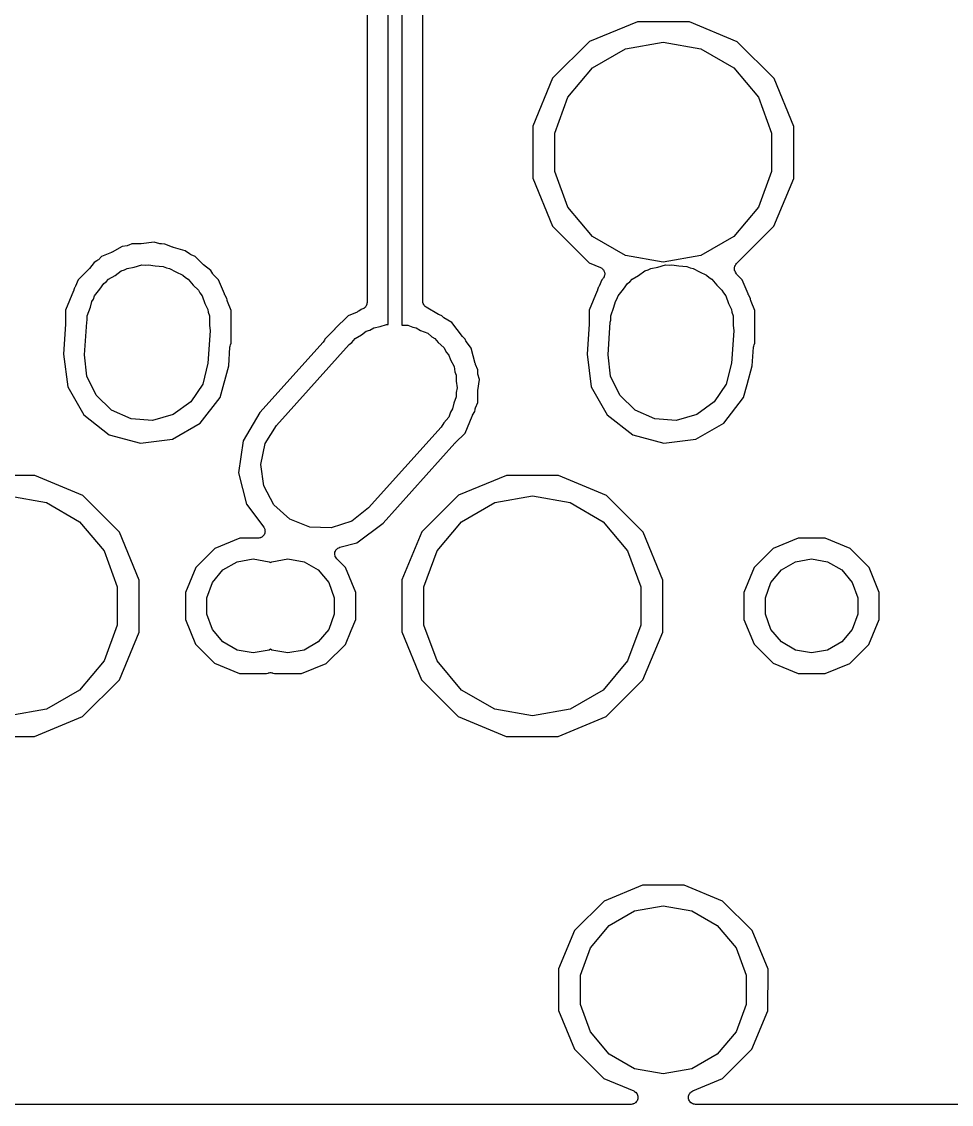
# Model space of a CAD drawing. Extents: x 29 to 257, y -104 to -29.
# Drawn here: x 143.11 to 160.02, y -104.32 to -84.62 of the extents above; entities that cross this region are included whole.
import ezdxf

# ---------------------------------------------------------------- set-up
doc = ezdxf.new("R2010")
doc.units = 0
doc.header["$MEASUREMENT"] = 0
doc.layers.add('BLACK', color=7, linetype='CONTINUOUS')

msp = doc.modelspace()

# ---------------------------------------------------------------- linework, layer by layer
at = {"layer": 'Black'}
for p, q in [((150.025, -73.7452), (150.025, -90.1395)), ((149.775, -90.1312), (149.775, -74.0239)), ((149.394, -75.1666), (149.394, -89.7294)), ((150.406, -87.4905), (150.406, -79.0512)), ((154.311, -84.6197), (153.438, -84.9805)), ((155.256, -84.6205), (154.311, -84.6197)), ((156.128, -84.9828), (155.256, -84.6205)), ((153.438, -84.9805), (152.769, -85.648)), ((154.097, -85.1142), (154.781, -84.9935)), ((154.781, -84.9935), (155.466, -85.1142)), ((156.796, -85.6515), (156.128, -84.9828)), ((153.495, -85.4617), (154.097, -85.1142)), ((155.466, -85.1142), (156.068, -85.4617)), ((153.048, -85.9942), (153.495, -85.4617)), ((156.068, -85.4617), (156.515, -85.9942)), ((152.769, -85.648), (152.407, -86.5205)), ((157.157, -86.5247), (156.796, -85.6515)), ((152.81, -86.6474), (153.048, -85.9942)), ((156.515, -85.9942), (156.752, -86.6474)), ((152.407, -86.5205), (152.406, -87.4653)), ((152.81, -87.3426), (152.81, -86.6474)), ((156.752, -86.6474), (156.752, -87.3426)), ((157.156, -87.4695), (157.157, -86.5247)), ((152.406, -87.4653), (152.767, -88.3385)), ((153.048, -87.9958), (152.81, -87.3426)), ((156.752, -87.3426), (156.515, -87.9958)), ((156.793, -88.342), (157.156, -87.4695)), ((150.406, -89.705), (150.406, -87.4905)), ((153.495, -88.5282), (153.048, -87.9958)), ((156.515, -87.9958), (156.068, -88.5282)), ((152.767, -88.3385), (153.434, -89.0072)), ((156.113, -89.0208), (156.793, -88.342)), ((145.521, -88.6325), (145.284, -88.6628)), ((145.622, -88.6598), (145.521, -88.6325)), ((154.097, -88.8758), (153.495, -88.5282)), ((156.068, -88.5282), (155.466, -88.8758)), ((144.743, -88.8181), (144.563, -88.8925)), ((144.75, -88.8137), (144.743, -88.8181)), ((144.758, -88.8109), (144.75, -88.8137)), ((144.939, -88.707), (144.758, -88.8109)), ((145.028, -88.6957), (144.939, -88.707)), ((145.044, -88.6907), (145.028, -88.6957)), ((145.06, -88.6871), (145.044, -88.6907)), ((145.117, -88.6637), (145.06, -88.6871)), ((145.268, -88.6639), (145.117, -88.6637)), ((145.276, -88.6625), (145.268, -88.6639)), ((145.284, -88.6628), (145.276, -88.6625)), ((145.638, -88.6613), (145.622, -88.6598)), ((145.655, -88.6642), (145.638, -88.6613)), ((145.716, -88.6643), (145.655, -88.6642)), ((145.855, -88.7222), (145.716, -88.6643)), ((145.863, -88.7239), (145.855, -88.7222)), ((145.871, -88.7274), (145.863, -88.7239)), ((146.087, -88.7862), (145.871, -88.7274)), ((146.164, -88.8455), (146.087, -88.7862)), ((146.179, -88.8533), (146.164, -88.8455)), ((144.43, -88.9986), (144.345, -89.1085)), ((144.478, -88.9712), (144.43, -88.9986)), ((144.491, -88.9605), (144.478, -88.9712)), ((144.505, -88.9509), (144.491, -88.9605)), ((144.563, -88.8925), (144.505, -88.9509)), ((145.156, -89.0864), (145.297, -89.0459)), ((145.297, -89.0459), (145.361, -89.0503)), ((145.361, -89.0503), (145.415, -89.0407)), ((145.415, -89.0407), (145.539, -89.0626)), ((146.193, -88.8623), (146.179, -88.8533)), ((146.269, -88.894), (146.193, -88.8623)), ((146.407, -89.032), (146.269, -88.894)), ((146.414, -89.0367), (146.407, -89.032)), ((146.419, -89.0427), (146.414, -89.0367)), ((146.551, -89.1449), (146.419, -89.0427)), ((153.434, -89.0072), (153.639, -89.0923)), ((154.781, -88.9965), (154.097, -88.8758)), ((154.681, -89.0864), (154.822, -89.0459)), ((155.466, -88.8758), (154.781, -88.9965)), ((154.822, -89.0459), (154.886, -89.0503)), ((154.886, -89.0503), (154.94, -89.0407)), ((154.94, -89.0407), (155.064, -89.0626)), ((156.093, -89.0469), (156.104, -89.0343)), ((156.104, -89.0343), (156.113, -89.0208)), ((144.334, -89.1207), (144.139, -89.3158)), ((144.339, -89.114), (144.334, -89.1207)), ((144.345, -89.1085), (144.339, -89.114)), ((144.689, -89.3049), (144.809, -89.2358)), ((144.809, -89.2358), (144.921, -89.1539)), ((144.921, -89.1539), (144.98, -89.1371)), ((144.98, -89.1371), (145.029, -89.1088)), ((145.029, -89.1088), (145.156, -89.0864)), ((145.539, -89.0626), (145.686, -89.0728)), ((145.686, -89.0728), (145.746, -89.099)), ((145.746, -89.099), (145.801, -89.1088)), ((145.801, -89.1088), (145.913, -89.1734)), ((145.913, -89.1734), (146.044, -89.2313)), ((146.044, -89.2313), (146.089, -89.2747)), ((146.586, -89.2048), (146.551, -89.1449)), ((146.596, -89.2177), (146.586, -89.2048)), ((146.606, -89.2314), (146.596, -89.2177)), ((146.692, -89.318), (146.606, -89.2314)), ((153.639, -89.0923), (153.651, -89.0998)), ((153.651, -89.0998), (153.664, -89.1057)), ((153.664, -89.1057), (153.669, -89.1116)), ((153.669, -89.1116), (153.677, -89.1161)), ((153.677, -89.1161), (153.685, -89.1271)), ((153.685, -89.1271), (153.695, -89.1369)), ((153.695, -89.1369), (153.698, -89.1444)), ((153.698, -89.1444), (153.703, -89.1511)), ((153.703, -89.1511), (153.707, -89.1643)), ((153.707, -89.1643), (153.713, -89.1769)), ((153.715, -89.2372), (153.709, -89.25)), ((153.713, -89.1769), (153.714, -89.1852)), ((153.714, -89.1852), (153.717, -89.1932)), ((153.717, -89.2208), (153.715, -89.2289)), ((153.715, -89.2289), (153.715, -89.2372)), ((153.717, -89.1932), (153.716, -89.207)), ((153.716, -89.207), (153.717, -89.2208)), ((154.214, -89.3049), (154.334, -89.2358)), ((154.334, -89.2358), (154.446, -89.1539)), ((154.446, -89.1539), (154.505, -89.1371)), ((154.505, -89.1371), (154.554, -89.1088)), ((154.554, -89.1088), (154.681, -89.0864)), ((155.064, -89.0626), (155.211, -89.0728)), ((155.211, -89.0728), (155.271, -89.099)), ((155.271, -89.099), (155.326, -89.1088)), ((155.326, -89.1088), (155.438, -89.1734)), ((155.438, -89.1734), (155.569, -89.2313)), ((155.569, -89.2313), (155.614, -89.2747)), ((156.077, -89.0995), (156.078, -89.094)), ((156.078, -89.1159), (156.077, -89.0995)), ((156.078, -89.0883), (156.084, -89.0728)), ((156.078, -89.094), (156.078, -89.0883)), ((156.078, -89.1324), (156.078, -89.1159)), ((156.08, -89.1378), (156.078, -89.1324)), ((156.08, -89.1435), (156.08, -89.1378)), ((156.087, -89.1584), (156.08, -89.1435)), ((156.084, -89.0728), (156.088, -89.057)), ((156.093, -89.1739), (156.087, -89.1584)), ((156.088, -89.057), (156.091, -89.0522)), ((156.091, -89.0522), (156.093, -89.0469)), ((156.111, -89.2048), (156.093, -89.1739)), ((156.121, -89.2177), (156.111, -89.2048)), ((156.131, -89.2314), (156.121, -89.2177)), ((156.217, -89.318), (156.131, -89.2314)), ((144.092, -89.4289), (144.083, -89.443)), ((144.139, -89.3158), (144.092, -89.4289)), ((144.535, -89.4891), (144.605, -89.3839)), ((144.605, -89.3839), (144.65, -89.3512)), ((144.65, -89.3512), (144.689, -89.3049)), ((146.089, -89.2747), (146.141, -89.3049)), ((146.141, -89.3049), (146.23, -89.4107)), ((146.23, -89.4107), (146.325, -89.5025)), ((146.798, -89.5733), (146.692, -89.318)), ((153.617, -89.4289), (153.608, -89.443)), ((153.664, -89.3158), (153.617, -89.4289)), ((153.68, -89.2995), (153.664, -89.3158)), ((153.688, -89.2882), (153.68, -89.2995)), ((153.698, -89.278), (153.688, -89.2882)), ((153.701, -89.2702), (153.698, -89.278)), ((153.706, -89.2634), (153.701, -89.2702)), ((153.709, -89.25), (153.706, -89.2634)), ((154.06, -89.4891), (154.13, -89.3839)), ((154.13, -89.3839), (154.175, -89.3512)), ((154.175, -89.3512), (154.214, -89.3049)), ((155.614, -89.2747), (155.666, -89.3049)), ((155.666, -89.3049), (155.755, -89.4107)), ((155.755, -89.4107), (155.85, -89.5025)), ((156.323, -89.5733), (156.217, -89.318)), ((144.056, -89.5161), (143.909, -89.8691)), ((144.058, -89.5081), (144.056, -89.5161)), ((144.061, -89.5007), (144.058, -89.5081)), ((144.071, -89.4628), (144.061, -89.5007)), ((144.075, -89.4578), (144.071, -89.4628)), ((144.083, -89.443), (144.075, -89.4578)), ((144.414, -89.6678), (144.437, -89.6054)), ((144.437, -89.6054), (144.535, -89.4891)), ((146.325, -89.5025), (146.35, -89.5545)), ((146.35, -89.5545), (146.393, -89.6054)), ((146.393, -89.6054), (146.445, -89.748)), ((146.802, -89.5802), (146.798, -89.5733)), ((146.805, -89.5879), (146.802, -89.5802)), ((146.843, -89.654), (146.805, -89.5879)), ((153.581, -89.5161), (153.434, -89.8691)), ((153.583, -89.5081), (153.581, -89.5161)), ((153.586, -89.5007), (153.583, -89.5081)), ((153.596, -89.4628), (153.586, -89.5007)), ((153.6, -89.4578), (153.596, -89.4628)), ((153.608, -89.443), (153.6, -89.4578)), ((153.939, -89.6678), (153.962, -89.6054)), ((153.962, -89.6054), (154.06, -89.4891)), ((155.85, -89.5025), (155.875, -89.5545)), ((155.875, -89.5545), (155.918, -89.6054)), ((155.918, -89.6054), (155.97, -89.748)), ((156.327, -89.5802), (156.323, -89.5733)), ((156.33, -89.5879), (156.327, -89.5802)), ((156.368, -89.654), (156.33, -89.5879)), ((144.303, -89.9739), (144.36, -89.8156)), ((144.36, -89.8156), (144.387, -89.708)), ((144.387, -89.708), (144.414, -89.6678)), ((146.445, -89.748), (146.496, -89.8535)), ((146.846, -89.6782), (146.843, -89.654)), ((146.851, -89.6942), (146.846, -89.6782)), ((146.855, -89.7105), (146.851, -89.6942)), ((146.921, -89.8718), (146.855, -89.7105)), ((149.339, -89.8342), (149.334, -89.8362)), ((149.351, -89.8221), (149.339, -89.8342)), ((149.364, -89.811), (149.351, -89.8221)), ((149.367, -89.8068), (149.364, -89.811)), ((149.37, -89.8034), (149.367, -89.8068)), ((149.378, -89.7878), (149.37, -89.8034)), ((149.386, -89.7728), (149.378, -89.7878)), ((149.387, -89.768), (149.386, -89.7728)), ((149.389, -89.7636), (149.387, -89.768)), ((149.391, -89.7464), (149.389, -89.7636)), ((149.394, -89.7294), (149.391, -89.7464)), ((150.41, -89.726), (150.406, -89.705)), ((150.413, -89.7471), (150.41, -89.726)), ((150.414, -89.7477), (150.413, -89.7471)), ((150.414, -89.7484), (150.414, -89.7477)), ((150.424, -89.767), (150.414, -89.7484)), ((150.435, -89.7855), (150.424, -89.767)), ((150.435, -89.786), (150.435, -89.7855)), ((150.436, -89.7866), (150.435, -89.786)), ((150.452, -89.8004), (150.436, -89.7866)), ((150.468, -89.8143), (150.452, -89.8004)), ((150.692, -89.9467), (150.468, -89.8143)), ((153.828, -89.9739), (153.885, -89.8156)), ((153.885, -89.8156), (153.912, -89.708)), ((153.912, -89.708), (153.939, -89.6678)), ((155.97, -89.748), (156.021, -89.8535)), ((156.371, -89.6782), (156.368, -89.654)), ((156.376, -89.6942), (156.371, -89.6782)), ((156.38, -89.7105), (156.376, -89.6942)), ((156.446, -89.8718), (156.38, -89.7105)), ((143.909, -89.8691), (143.909, -90.1132)), ((144.303, -90.0476), (144.303, -89.9739)), ((146.496, -89.8535), (146.502, -89.9046)), ((146.502, -89.9046), (146.527, -89.9739)), ((146.527, -89.9739), (146.527, -90.1424)), ((146.921, -90.4709), (146.921, -89.8718)), ((149.048, -89.9725), (148.81, -90.2097)), ((149.214, -89.9041), (149.048, -89.9725)), ((149.227, -89.8955), (149.214, -89.9041)), ((149.241, -89.8883), (149.227, -89.8955)), ((149.285, -89.856), (149.241, -89.8883)), ((149.298, -89.8524), (149.285, -89.856)), ((149.314, -89.8453), (149.298, -89.8524)), ((149.331, -89.8394), (149.314, -89.8453)), ((149.334, -89.8362), (149.331, -89.8394)), ((150.7, -89.9499), (150.692, -89.9467)), ((150.708, -89.9548), (150.7, -89.9499)), ((150.754, -89.974), (150.708, -89.9548)), ((150.767, -89.9864), (150.754, -89.974)), ((150.78, -89.9956), (150.767, -89.9864)), ((150.792, -90.0059), (150.78, -89.9956)), ((150.938, -90.0928), (150.792, -90.0059)), ((153.434, -89.8691), (153.434, -90.1132)), ((153.828, -90.0476), (153.828, -89.9739)), ((156.021, -89.8535), (156.027, -89.9046)), ((156.027, -89.9046), (156.052, -89.9739)), ((156.052, -89.9739), (156.052, -90.1424)), ((156.446, -90.4709), (156.446, -89.8718)), ((143.909, -90.1218), (143.871, -90.6715)), ((143.909, -90.1132), (143.908, -90.1174)), ((143.908, -90.1174), (143.909, -90.1218)), ((144.252, -90.678), (144.293, -90.0872)), ((144.293, -90.0872), (144.303, -90.0476)), ((146.527, -90.1424), (146.538, -90.242)), ((148.804, -90.2159), (148.624, -90.3958)), ((148.806, -90.213), (148.804, -90.2159)), ((148.809, -90.2108), (148.806, -90.213)), ((148.81, -90.2097), (148.809, -90.2104)), ((148.809, -90.2104), (148.809, -90.2108)), ((149.443, -90.2294), (149.514, -90.1888)), ((149.514, -90.1888), (149.631, -90.1682)), ((149.631, -90.1682), (149.747, -90.1302)), ((149.747, -90.1302), (149.775, -90.1312)), ((150.025, -90.1395), (150.137, -90.1432)), ((150.137, -90.1432), (150.223, -90.1777)), ((150.223, -90.1777), (150.286, -90.1888)), ((150.286, -90.1888), (150.367, -90.2357)), ((151.13, -90.349), (150.938, -90.0928)), ((153.434, -90.1218), (153.396, -90.6715)), ((153.434, -90.1132), (153.433, -90.1174)), ((153.433, -90.1174), (153.434, -90.1218)), ((153.777, -90.678), (153.818, -90.0872)), ((153.818, -90.0872), (153.828, -90.0476)), ((156.052, -90.1424), (156.063, -90.242)), ((146.538, -90.242), (146.497, -90.8328)), ((148.616, -90.4153), (148.604, -90.4333)), ((148.624, -90.3958), (148.616, -90.4153)), ((149.114, -90.4569), (149.174, -90.3849)), ((149.174, -90.3849), (149.293, -90.3162)), ((149.293, -90.3162), (149.375, -90.2516)), ((149.375, -90.2516), (149.443, -90.2294)), ((150.367, -90.2357), (150.5, -90.2889)), ((150.5, -90.2889), (150.572, -90.3541)), ((150.572, -90.3541), (150.626, -90.3849)), ((150.626, -90.3849), (150.684, -90.4541)), ((151.137, -90.3551), (151.13, -90.349)), ((151.142, -90.3625), (151.137, -90.3551)), ((151.177, -90.398), (151.142, -90.3625)), ((151.184, -90.4142), (151.177, -90.398)), ((151.193, -90.4276), (151.184, -90.4142)), ((156.063, -90.242), (156.022, -90.8328)), ((146.876, -90.8787), (146.899, -90.5405)), ((146.899, -90.5405), (146.904, -90.5205)), ((146.904, -90.5205), (146.908, -90.5005)), ((146.908, -90.5005), (146.921, -90.4709)), ((148.593, -90.4515), (147.443, -91.733)), ((147.747, -91.9647), (149.068, -90.4927)), ((148.604, -90.4333), (148.593, -90.4515)), ((149.068, -90.4927), (149.114, -90.4569)), ((150.684, -90.4541), (150.791, -90.5499)), ((150.791, -90.5499), (150.837, -90.6363)), ((151.2, -90.4419), (151.193, -90.4276)), ((151.29, -90.5622), (151.2, -90.4419)), ((151.361, -90.8382), (151.29, -90.5622)), ((156.401, -90.8787), (156.424, -90.5405)), ((156.424, -90.5405), (156.429, -90.5205)), ((156.429, -90.5205), (156.433, -90.5005)), ((156.433, -90.5005), (156.446, -90.4709)), ((143.871, -90.6715), (143.947, -91.266)), ((144.294, -91.0665), (144.252, -90.678)), ((150.837, -90.6363), (150.878, -90.6854)), ((150.878, -90.6854), (150.91, -90.7734)), ((150.91, -90.7734), (150.975, -90.8945)), ((153.396, -90.6715), (153.472, -91.266)), ((153.819, -91.0665), (153.777, -90.678)), ((146.497, -90.8328), (146.403, -91.212)), ((146.719, -91.4572), (146.876, -90.8787)), ((150.975, -90.8945), (150.988, -90.9873)), ((150.988, -90.9873), (151.012, -91.0539)), ((151.364, -90.8464), (151.361, -90.8382)), ((151.366, -90.8552), (151.364, -90.8464)), ((151.406, -90.9518), (151.366, -90.8552)), ((151.406, -91), (151.406, -90.9518)), ((151.409, -91.0157), (151.406, -91)), ((151.41, -91.0316), (151.409, -91.0157)), ((156.022, -90.8328), (155.928, -91.212)), ((156.307, -91.2223), (156.401, -90.8787)), ((144.465, -91.4175), (144.294, -91.0665)), ((146.403, -91.212), (146.185, -91.5361)), ((151.012, -91.0539), (151.012, -91.1576)), ((151.012, -91.1576), (151.03, -91.2813)), ((151.407, -91.3283), (151.436, -91.1306)), ((151.436, -91.1306), (151.41, -91.0316)), ((153.99, -91.4175), (153.819, -91.0665)), ((155.928, -91.212), (155.71, -91.5361)), ((143.947, -91.266), (144.239, -91.7751)), ((151.03, -91.2813), (151.012, -91.3649)), ((151.012, -91.3649), (151.012, -91.4461)), ((151.406, -91.3462), (151.407, -91.3373)), ((151.406, -91.5509), (151.406, -91.3462)), ((151.407, -91.3373), (151.407, -91.3283)), ((153.472, -91.266), (153.764, -91.7751)), ((156.244, -91.4572), (156.307, -91.2223)), ((144.746, -91.6887), (144.465, -91.4175)), ((146.185, -91.5361), (145.869, -91.7661)), ((146.36, -91.9214), (146.719, -91.4572)), ((150.971, -91.5578), (150.949, -91.6636)), ((151.012, -91.4461), (150.971, -91.5578)), ((151.365, -91.6479), (151.406, -91.5509)), ((154.271, -91.6887), (153.99, -91.4175)), ((155.71, -91.5361), (155.394, -91.7661)), ((155.885, -91.9214), (156.244, -91.4572)), ((144.239, -91.7751), (144.703, -92.1338)), ((145.104, -91.8472), (144.746, -91.6887)), ((145.869, -91.7661), (145.493, -91.8741)), ((147.443, -91.733), (147.138, -92.2487)), ((150.91, -91.7264), (150.878, -91.8146)), ((150.949, -91.6636), (150.91, -91.7264)), ((151.176, -92.1042), (151.305, -91.7941)), ((151.305, -91.7941), (151.31, -91.7865)), ((151.31, -91.7865), (151.313, -91.7781)), ((151.313, -91.7781), (151.352, -91.7113)), ((151.352, -91.7113), (151.357, -91.6786)), ((151.357, -91.6786), (151.362, -91.6634)), ((151.362, -91.6634), (151.365, -91.6479)), ((153.764, -91.7751), (154.228, -92.1338)), ((154.629, -91.8472), (154.271, -91.6887)), ((155.394, -91.7661), (155.018, -91.8741)), ((145.493, -91.8741), (145.104, -91.8472)), ((145.851, -92.213), (146.36, -91.9214)), ((147.541, -92.2964), (147.747, -91.9647)), ((150.743, -91.9953), (149.422, -93.4673)), ((150.79, -91.92), (150.743, -91.9953)), ((150.878, -91.8146), (150.79, -91.92)), ((155.018, -91.8741), (154.629, -91.8472)), ((155.376, -92.213), (155.885, -91.9214)), ((144.703, -92.1338), (145.269, -92.2875)), ((150.996, -92.2841), (151.176, -92.1042)), ((154.228, -92.1338), (154.794, -92.2875)), ((145.269, -92.2875), (145.851, -92.213)), ((147.138, -92.2487), (147.054, -92.8294)), ((147.46, -92.6787), (147.541, -92.2964)), ((149.685, -93.7446), (150.991, -92.2892)), ((150.991, -92.2892), (150.994, -92.287)), ((150.994, -92.287), (150.996, -92.2841)), ((154.794, -92.2875), (155.376, -92.213)), ((147.515, -93.0655), (147.46, -92.6787)), ((143.349, -92.8755), (142.405, -92.8747)), ((144.222, -93.2378), (143.349, -92.8755)), ((147.054, -92.8294), (147.2, -93.3978)), ((151.93, -92.8747), (151.056, -93.2355)), ((152.874, -92.8755), (151.93, -92.8747)), ((153.747, -93.2378), (152.874, -92.8755)), ((147.699, -93.4101), (147.515, -93.0655)), ((142.875, -93.2485), (143.56, -93.3692)), ((143.56, -93.3692), (144.162, -93.7167)), ((144.89, -93.9065), (144.222, -93.2378)), ((151.056, -93.2355), (150.388, -93.903)), ((151.113, -93.7167), (151.715, -93.3692)), ((151.715, -93.3692), (152.4, -93.2485)), ((152.4, -93.2485), (153.085, -93.3692)), ((153.085, -93.3692), (153.687, -93.7167)), ((154.415, -93.9065), (153.747, -93.2378)), ((147.2, -93.3978), (147.513, -93.815)), ((147.99, -93.6711), (147.699, -93.4101)), ((149.422, -93.4673), (149.115, -93.7084)), ((144.162, -93.7167), (144.608, -94.2492)), ((148.353, -93.8168), (147.99, -93.6711)), ((149.115, -93.7084), (148.743, -93.8298)), ((149.205, -94.104), (149.685, -93.7446)), ((150.667, -94.2492), (151.113, -93.7167)), ((153.687, -93.7167), (154.133, -94.2492)), ((145.25, -94.7797), (144.89, -93.9065)), ((147.512, -93.9659), (147.504, -93.978)), ((147.521, -93.9548), (147.512, -93.9659)), ((147.513, -93.815), (147.516, -93.8219)), ((147.516, -93.8219), (147.521, -93.8278)), ((147.521, -93.8278), (147.526, -93.8414)), ((147.524, -93.9476), (147.521, -93.9548)), ((147.528, -93.9411), (147.524, -93.9476)), ((147.526, -93.8414), (147.533, -93.8544)), ((147.531, -93.927), (147.528, -93.9411)), ((147.536, -93.9133), (147.531, -93.927)), ((147.533, -93.8544), (147.533, -93.862)), ((147.533, -93.862), (147.536, -93.8692)), ((147.536, -93.8692), (147.536, -93.8837)), ((147.536, -93.8837), (147.538, -93.8982)), ((147.538, -93.8982), (147.536, -93.9057)), ((147.536, -93.9057), (147.536, -93.9133)), ((148.743, -93.8298), (148.353, -93.8168)), ((150.388, -93.903), (150.026, -94.7755)), ((154.775, -94.7797), (154.415, -93.9065)), ((147.076, -94.0179), (146.623, -94.205)), ((147.411, -94.0182), (147.076, -94.0179)), ((147.418, -94.0168), (147.411, -94.0182)), ((147.426, -94.0173), (147.418, -94.0168)), ((147.44, -94.0131), (147.426, -94.0173)), ((147.454, -94.0106), (147.44, -94.0131)), ((147.461, -94.0067), (147.454, -94.0106)), ((147.468, -94.0045), (147.461, -94.0067)), ((147.48, -93.9958), (147.468, -94.0045)), ((147.493, -93.9885), (147.48, -93.9958)), ((147.497, -93.9827), (147.493, -93.9885)), ((147.504, -93.978), (147.497, -93.9827)), ((148.9, -94.1821), (149.205, -94.104)), ((157.236, -94.0179), (156.783, -94.205)), ((157.726, -94.0183), (157.236, -94.0179)), ((158.179, -94.2063), (157.726, -94.0183)), ((144.608, -94.2492), (144.846, -94.9024)), ((146.623, -94.205), (146.276, -94.5513)), ((148.805, -94.3147), (148.807, -94.2935)), ((148.805, -94.3154), (148.805, -94.3147)), ((148.805, -94.3161), (148.805, -94.3154)), ((148.811, -94.3368), (148.805, -94.3161)), ((148.807, -94.2935), (148.809, -94.2721)), ((148.809, -94.2721), (148.81, -94.2715)), ((148.81, -94.2708), (148.819, -94.2516)), ((148.81, -94.2715), (148.81, -94.2708)), ((148.816, -94.3575), (148.811, -94.3368)), ((148.817, -94.358), (148.816, -94.3575)), ((148.817, -94.3587), (148.817, -94.358)), ((148.829, -94.3762), (148.817, -94.3587)), ((148.819, -94.2516), (148.828, -94.2322)), ((148.828, -94.2317), (148.829, -94.2311)), ((148.828, -94.2322), (148.828, -94.2317)), ((148.829, -94.2311), (148.844, -94.2161)), ((148.844, -94.2161), (148.859, -94.201)), ((148.859, -94.201), (148.86, -94.2007)), ((148.86, -94.2003), (148.88, -94.1914)), ((148.86, -94.2007), (148.86, -94.2003)), ((148.88, -94.1914), (148.899, -94.1824)), ((148.899, -94.1824), (148.9, -94.1824)), ((148.9, -94.1824), (148.9, -94.1821)), ((150.429, -94.9024), (150.667, -94.2492)), ((154.133, -94.2492), (154.371, -94.9024)), ((156.783, -94.205), (156.436, -94.5513)), ((158.525, -94.5531), (158.179, -94.2063)), ((146.276, -94.5513), (146.088, -95.0039)), ((146.771, -94.5957), (147.028, -94.4474)), ((147.028, -94.4474), (147.32, -94.3958)), ((147.32, -94.3958), (147.612, -94.4474)), ((147.612, -94.4474), (147.637, -94.462)), ((147.637, -94.462), (147.663, -94.4474)), ((147.663, -94.4474), (147.955, -94.3958)), ((147.955, -94.3958), (148.247, -94.4474)), ((148.247, -94.4474), (148.504, -94.5957)), ((148.841, -94.3939), (148.829, -94.3762)), ((148.842, -94.3943), (148.841, -94.3939)), ((148.842, -94.3948), (148.842, -94.3943)), ((149, -94.5531), (148.842, -94.3948)), ((149.187, -95.006), (149, -94.5531)), ((156.436, -94.5513), (156.248, -95.0039)), ((156.931, -94.5957), (157.188, -94.4474)), ((157.188, -94.4474), (157.48, -94.3958)), ((157.48, -94.3958), (157.772, -94.4474)), ((157.772, -94.4474), (158.029, -94.5957)), ((158.712, -95.006), (158.525, -94.5531)), ((146.58, -94.8229), (146.771, -94.5957)), ((148.504, -94.5957), (148.695, -94.8229)), ((156.74, -94.8229), (156.931, -94.5957)), ((158.029, -94.5957), (158.22, -94.8229)), ((144.846, -94.9024), (144.846, -95.5976)), ((145.249, -95.7245), (145.25, -94.7797)), ((146.479, -95.1017), (146.58, -94.8229)), ((148.695, -94.8229), (148.796, -95.1017)), ((150.026, -94.7755), (150.025, -95.7203)), ((150.429, -95.5976), (150.429, -94.9024)), ((154.371, -94.9024), (154.371, -95.5976)), ((154.775, -95.519), (154.775, -94.7797)), ((156.639, -95.1017), (156.74, -94.8229)), ((158.22, -94.8229), (158.321, -95.1017)), ((146.088, -95.0039), (146.088, -95.494)), ((146.479, -95.3983), (146.479, -95.1017)), ((148.796, -95.1017), (148.796, -95.3983)), ((149.187, -95.4961), (149.187, -95.006)), ((156.248, -95.0039), (156.248, -95.494)), ((156.639, -95.3983), (156.639, -95.1017)), ((158.321, -95.1017), (158.321, -95.3983)), ((158.712, -95.4961), (158.712, -95.006)), ((146.088, -95.494), (146.275, -95.9469)), ((146.58, -95.6771), (146.479, -95.3983)), ((148.796, -95.3983), (148.695, -95.6771)), ((149.103, -95.6968), (149.187, -95.4961)), ((154.774, -95.7245), (154.775, -95.519)), ((156.248, -95.494), (156.435, -95.9469)), ((156.74, -95.6771), (156.639, -95.3983)), ((158.321, -95.3983), (158.22, -95.6771)), ((158.524, -95.9487), (158.712, -95.4961)), ((144.846, -95.5976), (144.608, -96.2508)), ((144.887, -96.597), (145.249, -95.7245)), ((146.771, -95.9043), (146.58, -95.6771)), ((148.695, -95.6771), (148.504, -95.9043)), ((148.999, -95.9487), (149.103, -95.6968)), ((150.025, -95.7203), (150.385, -96.5935)), ((150.667, -96.2508), (150.429, -95.5976)), ((154.371, -95.5976), (154.133, -96.2508)), ((154.412, -96.597), (154.774, -95.7245)), ((156.931, -95.9043), (156.74, -95.6771)), ((158.22, -95.6771), (158.029, -95.9043)), ((147.028, -96.0526), (146.771, -95.9043)), ((148.504, -95.9043), (148.247, -96.0526)), ((157.188, -96.0526), (156.931, -95.9043)), ((158.029, -95.9043), (157.772, -96.0526)), ((146.275, -95.9469), (146.621, -96.2937)), ((147.32, -96.1041), (147.028, -96.0526)), ((147.612, -96.0526), (147.32, -96.1041)), ((147.637, -96.038), (147.612, -96.0526)), ((147.663, -96.0526), (147.637, -96.038)), ((147.955, -96.1041), (147.663, -96.0526)), ((148.247, -96.0526), (147.955, -96.1041)), ((148.652, -96.295), (148.999, -95.9487)), ((156.435, -95.9469), (156.781, -96.2937)), ((157.48, -96.1041), (157.188, -96.0526)), ((157.772, -96.0526), (157.48, -96.1041)), ((158.177, -96.295), (158.524, -95.9487)), ((144.608, -96.2508), (144.162, -96.7832)), ((146.621, -96.2937), (147.074, -96.4817)), ((148.199, -96.4821), (148.652, -96.295)), ((151.113, -96.7832), (150.667, -96.2508)), ((154.133, -96.2508), (153.687, -96.7832)), ((156.781, -96.2937), (157.234, -96.4817)), ((157.724, -96.4821), (158.177, -96.295)), ((147.074, -96.4817), (147.564, -96.4821)), ((147.564, -96.4821), (147.589, -96.472)), ((147.589, -96.472), (147.594, -96.4708)), ((147.594, -96.4708), (147.599, -96.4682)), ((147.599, -96.4682), (147.615, -96.466)), ((147.615, -96.466), (147.632, -96.4625)), ((147.632, -96.4625), (147.637, -96.4632)), ((147.637, -96.4632), (147.643, -96.4625)), ((147.643, -96.4625), (147.659, -96.4661)), ((147.659, -96.4661), (147.675, -96.4683)), ((147.675, -96.4683), (147.68, -96.4708)), ((147.68, -96.4708), (147.686, -96.4721)), ((147.686, -96.4721), (147.709, -96.4817)), ((147.709, -96.4817), (148.199, -96.4821)), ((157.234, -96.4817), (157.724, -96.4821)), ((144.219, -97.2645), (144.887, -96.597)), ((150.385, -96.5935), (151.053, -97.2622)), ((153.744, -97.2645), (154.412, -96.597)), ((144.162, -96.7832), (143.56, -97.1308)), ((151.715, -97.1308), (151.113, -96.7832)), ((153.687, -96.7832), (153.085, -97.1308)), ((143.56, -97.1308), (142.875, -97.2515)), ((143.345, -97.6253), (144.219, -97.2645)), ((151.053, -97.2622), (151.926, -97.6245)), ((152.4, -97.2515), (151.715, -97.1308)), ((153.085, -97.1308), (152.4, -97.2515)), ((152.87, -97.6253), (153.744, -97.2645)), ((142.401, -97.6245), (143.345, -97.6253)), ((151.926, -97.6245), (152.87, -97.6253)), ((154.404, -100.33), (153.704, -100.619)), ((155.162, -100.33), (154.404, -100.33)), ((155.862, -100.621), (155.162, -100.33)), ((153.704, -100.619), (153.167, -101.154)), ((156.397, -101.157), (155.862, -100.621)), ((153.798, -101.063), (154.258, -100.797)), ((154.258, -100.797), (154.781, -100.705)), ((154.781, -100.705), (155.304, -100.797)), ((155.304, -100.797), (155.765, -101.063)), ((153.456, -101.47), (153.798, -101.063)), ((155.765, -101.063), (156.106, -101.47)), ((153.167, -101.154), (152.877, -101.854)), ((156.687, -101.858), (156.397, -101.157)), ((153.275, -101.969), (153.456, -101.47)), ((156.106, -101.47), (156.288, -101.969)), ((152.877, -101.854), (152.876, -102.612)), ((153.275, -102.501), (153.275, -101.969)), ((156.288, -101.969), (156.288, -102.501)), ((156.686, -102.616), (156.687, -101.858)), ((152.876, -102.612), (153.165, -103.313)), ((153.456, -103), (153.275, -102.501)), ((156.288, -102.501), (156.106, -103)), ((156.395, -103.316), (156.686, -102.616)), ((153.798, -103.407), (153.456, -103)), ((156.106, -103), (155.765, -103.407)), ((153.165, -103.313), (153.701, -103.849)), ((154.258, -103.673), (153.798, -103.407)), ((155.765, -103.407), (155.304, -103.673)), ((155.859, -103.851), (156.395, -103.316)), ((154.781, -103.765), (154.258, -103.673)), ((155.304, -103.673), (154.781, -103.765)), ((153.701, -103.849), (154.244, -104.075)), ((155.318, -104.075), (155.859, -103.851)), ((154.244, -104.075), (154.26, -104.085)), ((154.26, -104.085), (154.277, -104.095)), ((154.277, -104.095), (154.279, -104.097)), ((154.279, -104.097), (154.281, -104.098)), ((154.281, -104.098), (154.293, -104.114)), ((154.293, -104.114), (154.306, -104.128)), ((154.306, -104.128), (154.306, -104.131)), ((154.306, -104.131), (154.308, -104.133)), ((154.308, -104.133), (154.314, -104.152)), ((154.314, -104.152), (154.321, -104.17)), ((154.321, -104.214), (154.32, -104.217)), ((154.321, -104.17), (154.321, -104.173)), ((154.321, -104.173), (154.321, -104.176)), ((154.321, -104.176), (154.321, -104.195)), ((154.321, -104.195), (154.321, -104.214)), ((155.24, -104.175), (155.241, -104.173)), ((155.241, -104.195), (155.24, -104.175)), ((155.241, -104.17), (155.248, -104.152)), ((155.241, -104.173), (155.241, -104.17)), ((155.241, -104.214), (155.241, -104.195)), ((155.242, -104.217), (155.241, -104.214)), ((155.248, -104.152), (155.253, -104.133)), ((155.253, -104.133), (155.255, -104.131)), ((155.255, -104.131), (155.256, -104.128)), ((155.256, -104.128), (155.268, -104.114)), ((155.268, -104.114), (155.28, -104.098)), ((155.28, -104.098), (155.283, -104.097)), ((155.283, -104.097), (155.284, -104.095)), ((155.284, -104.095), (155.301, -104.085)), ((155.301, -104.085), (155.318, -104.075)), ((154.196, -104.319), (131.554, -104.319)), ((154.214, -104.316), (154.196, -104.319)), ((154.234, -104.313), (154.214, -104.316)), ((154.236, -104.312), (154.234, -104.313)), ((154.239, -104.311), (154.236, -104.312)), ((154.256, -104.302), (154.239, -104.311)), ((154.273, -104.293), (154.256, -104.302)), ((154.275, -104.291), (154.273, -104.293)), ((154.277, -104.289), (154.275, -104.291)), ((154.29, -104.275), (154.277, -104.289)), ((154.303, -104.26), (154.29, -104.275)), ((154.304, -104.258), (154.303, -104.26)), ((154.306, -104.255), (154.304, -104.258)), ((154.312, -104.237), (154.306, -104.255)), ((154.319, -104.22), (154.312, -104.237)), ((154.32, -104.217), (154.319, -104.22)), ((155.242, -104.219), (155.242, -104.217)), ((155.249, -104.237), (155.242, -104.219)), ((155.256, -104.255), (155.249, -104.237)), ((155.258, -104.258), (155.256, -104.255)), ((155.259, -104.26), (155.258, -104.258)), ((155.272, -104.274), (155.259, -104.26)), ((155.284, -104.289), (155.272, -104.274)), ((155.287, -104.291), (155.284, -104.289)), ((155.289, -104.293), (155.287, -104.291)), ((155.306, -104.302), (155.289, -104.293)), ((155.323, -104.311), (155.306, -104.302)), ((155.325, -104.312), (155.323, -104.311)), ((155.328, -104.313), (155.325, -104.312)), ((155.347, -104.316), (155.328, -104.313)), ((155.366, -104.319), (155.347, -104.316)), ((254.736, -104.319), (155.366, -104.319))]:
    msp.add_line(p, q, dxfattribs=at)

doc.saveas('drawing.dxf')
